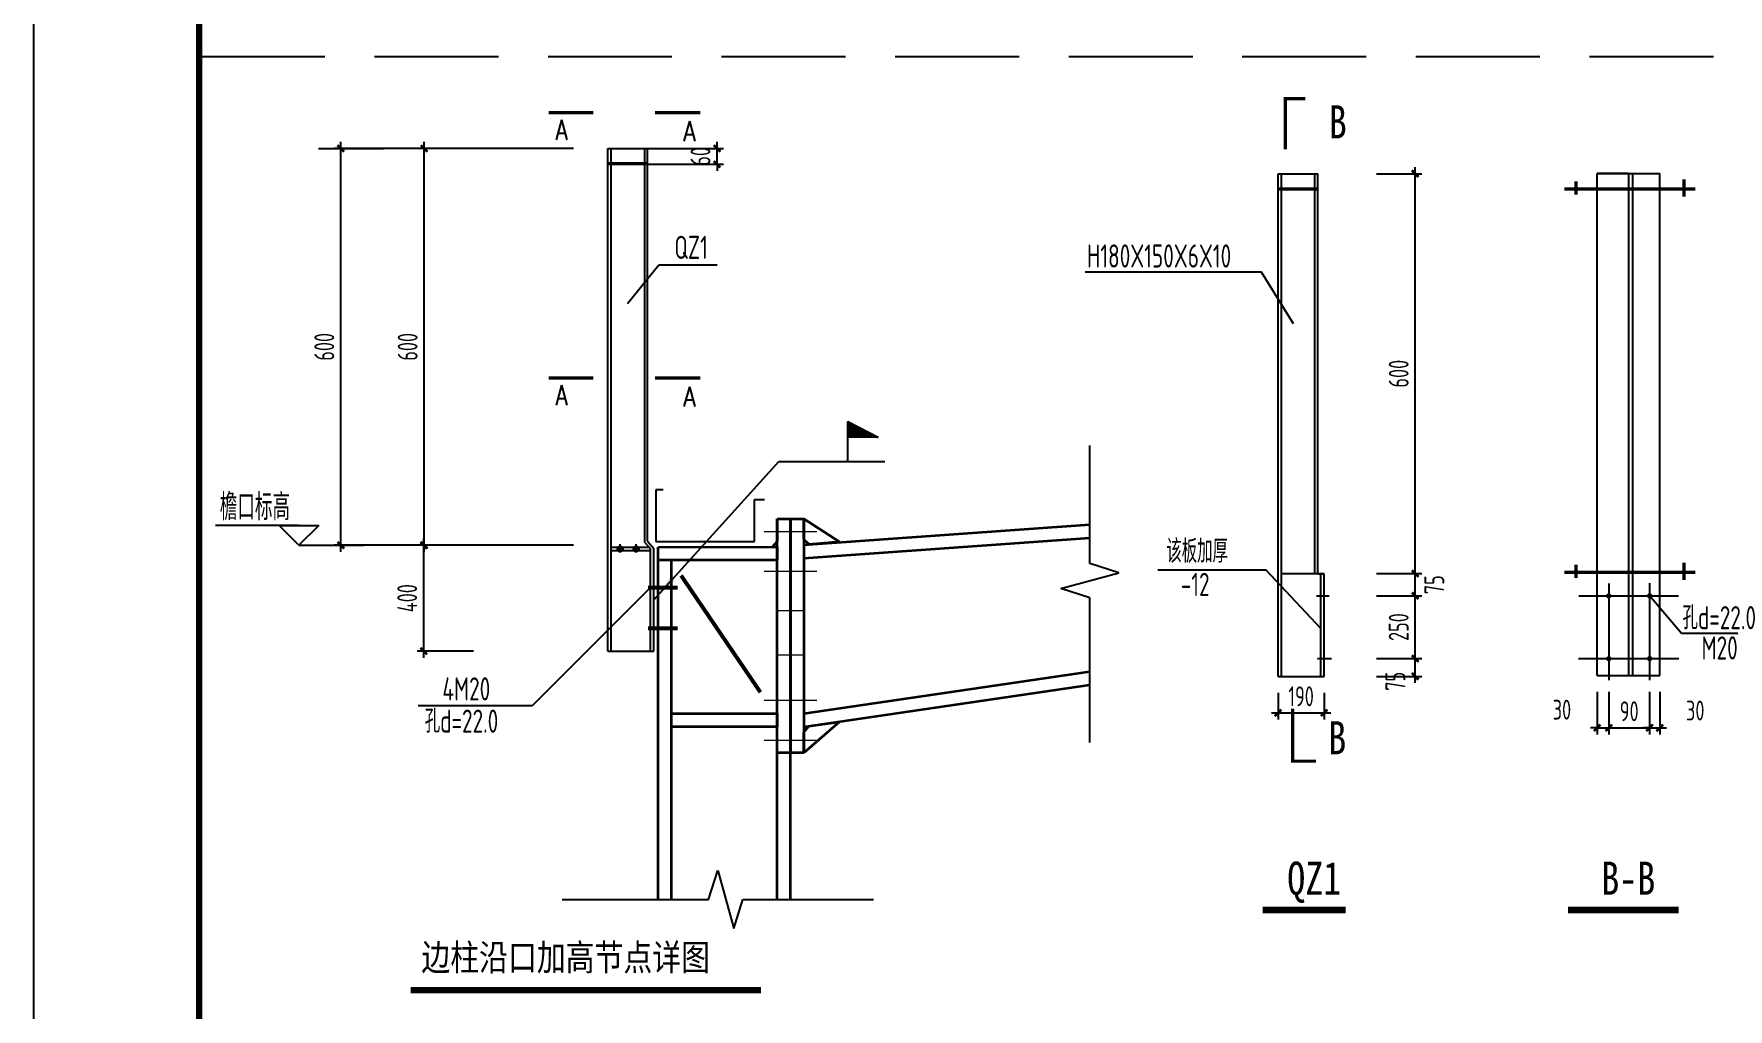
# Model space of a CAD drawing. Header units: millimetres. Extents: x 6950065 to 7140129, y 16284814 to 19754034.
# Drawn here: x 7000560 to 7026182, y 17750601 to 17765346 of the extents above; entities that cross this region are included whole.
import ezdxf
from ezdxf.enums import TextEntityAlignment as Align

# ---------------------------------------------------------------- set-up
doc = ezdxf.new("R2010")
doc.units = ezdxf.units.MM
doc.header["$LTSCALE"] = 1500
doc.header["$MEASUREMENT"] = 0
doc.linetypes.add('DASH', pattern=[0.35, 0.25, -0.1])
doc.layers.get('Defpoints').update_dxf_attribs({"color": 1})
for name, color, linetype, lineweight in [('10', 7, 'Continuous', 35), ('112', 9, 'Continuous', 18), ('12', 2, 'Continuous', 35), ('15', 3, 'Continuous', 35)]:
    doc.layers.add(name, color=color, linetype=linetype, lineweight=lineweight)
for name, color, linetype in [('C型钢', 6, 'Continuous'), ('OTHER', 7, 'Continuous'), ('PUB_DIM', 161, 'Continuous'), ('PUB_TEXT', 7, 'Continuous'), ('TK', 4, 'Continuous'), ('水平支撑', 4, 'Continuous'), ('综合布线', 6, 'Continuous')]:
    doc.layers.add(name, color=color, linetype=linetype)
doc.styles.add('-宋体', font='', dxfattribs={"width": 0.8})
doc.styles.add('DIM_FONT', font='SIMPLEX', dxfattribs={"width": 0.7, "bigfont": 'GBCBIG'})
doc.styles.add('TSSD_Dimension', font='Tssdeng.shx', dxfattribs={"width": 0.7, "bigfont": 'hztxt.shx'})
doc.styles.add('TSSD_REIN', font='tssdeng.shx', dxfattribs={"width": 0.7, "bigfont": 'tssdchn.shx'})
doc.styles.get('-宋体').set_extended_font_data('SimSun')
doc.dimstyles.new('TSSD_20_100', dxfattribs={"dimtxt": 300, "dimasz": 100, "dimexe": 100, "dimexo": 250, "dimgap": 100, "dimtad": 1, "dimdec": 0, "dimlfac": 0.2, "dimzin": 0, "dimdsep": 46, "dimtxsty": 'TSSD_Dimension', "dimblk": 'ARCHTICK', "dimcen": 0, "dimdle": 100, "dimclrt": 7, "dimadec": 0, "dimazin": 0, "dimtfac": 1, "dimtdec": 0, "dimtix": 1, "dimtmove": 2, "dimatfit": 3, "dimfxl": 0, "dimtolj": 1, "dimtzin": 0, "dimarcsym": 0})

# ---------------------------------------------------------------- blocks, each defined once
blk = doc.blocks.new('_ArchTick')
at = {"color": 0, "linetype": 'ByBlock', "const_width": 0.4}
blk.add_lwpolyline([(-0.5, -0.5), (0.5, 0.5)], dxfattribs=at)
blk = doc.blocks.new('*D1437')
at = {"layer": 'Defpoints', "color": 0}
for p in [(7020613, 17763232), (7021450, 17763232), (7020613, 17757185)]:
    blk.add_point(p, dxfattribs=at)
at = {"layer": 'PUB_DIM', "color": 0, "lineweight": -2}
for p, q in [((7020863, 17763232), (7021550, 17763232)), ((7021450, 17757085), (7021450, 17763332)), ((7020863, 17757185), (7021550, 17757185))]:
    blk.add_line(p, q, dxfattribs=at)
at = {"layer": 'PUB_DIM', "color": 0, "lineweight": -2, "xscale": 100, "yscale": 100, "zscale": 100}
for p, rotation in [((7021450, 17763232), 90), ((7021450, 17757185), 270)]:
    blk.add_blockref('_ArchTick', p, dxfattribs=dict(at, rotation=rotation))
at = {"layer": 'PUB_DIM', "color": 7, "insert": (7021200, 17760208), "char_height": 300, "attachment_point": 5, "rotation": 90, "style": 'TSSD_Dimension'}
blk.add_mtext('\\A1;600', dxfattribs=at)
blk = doc.blocks.new('*D1223')
at = {"layer": 'Defpoints', "color": 0}
for p in [(7005202, 17763614), (7007202, 17763614), (7007202, 17757614)]:
    blk.add_point(p, dxfattribs=at)
at = {"layer": 'PUB_DIM', "color": 0, "lineweight": -2}
for p, q in [((7006952, 17763614), (7005102, 17763614)), ((7005202, 17757514), (7005202, 17763714)), ((7006952, 17757614), (7005102, 17757614))]:
    blk.add_line(p, q, dxfattribs=at)
at = {"layer": 'PUB_DIM', "color": 0, "lineweight": -2, "xscale": 100, "yscale": 100, "zscale": 100}
for p, rotation in [((7005202, 17763614), 90), ((7005202, 17757614), 270)]:
    blk.add_blockref('_ArchTick', p, dxfattribs=dict(at, rotation=rotation))
at = {"layer": 'PUB_DIM', "color": 7, "insert": (7004952, 17760614), "char_height": 300, "attachment_point": 5, "rotation": 90, "style": 'TSSD_Dimension'}
blk.add_mtext('\\A1;600', dxfattribs=at)
blk = doc.blocks.new('*D1224')
at = {"layer": 'Defpoints', "color": 0}
for p in [(7006463, 17763614), (7008969, 17763614), (7008969, 17757614)]:
    blk.add_point(p, dxfattribs=at)
at = {"layer": 'PUB_DIM', "color": 0, "lineweight": -2}
for p, q in [((7008719, 17763614), (7006363, 17763614)), ((7006463, 17757514), (7006463, 17763714)), ((7008719, 17757614), (7006363, 17757614))]:
    blk.add_line(p, q, dxfattribs=at)
at = {"layer": 'PUB_DIM', "color": 0, "lineweight": -2, "xscale": 100, "yscale": 100, "zscale": 100}
for p, rotation in [((7006463, 17763614), 90), ((7006463, 17757614), 270)]:
    blk.add_blockref('_ArchTick', p, dxfattribs=dict(at, rotation=rotation))
at = {"layer": 'PUB_DIM', "color": 7, "insert": (7006213, 17760614), "char_height": 300, "attachment_point": 5, "rotation": 90, "style": 'TSSD_Dimension'}
blk.add_mtext('\\A1;600', dxfattribs=at)
blk = doc.blocks.new('*D989')
at = {"layer": 'Defpoints', "color": 0}
for p in [(7020613, 17755902), (7021450, 17755902), (7020613, 17755632)]:
    blk.add_point(p, dxfattribs=at)
at = {"layer": 'PUB_DIM', "color": 0, "lineweight": -2}
for p, q in [((7021450, 17755532), (7021450, 17756002)), ((7020863, 17755902), (7021550, 17755902)), ((7020863, 17755632), (7021550, 17755632))]:
    blk.add_line(p, q, dxfattribs=at)
at = {"layer": 'PUB_DIM', "color": 0, "lineweight": -2, "xscale": 100, "yscale": 100, "zscale": 100}
for p, rotation in [((7021450, 17755902), 90), ((7021450, 17755632), 270)]:
    blk.add_blockref('_ArchTick', p, dxfattribs=dict(at, rotation=rotation))
at = {"layer": 'PUB_DIM', "color": 7, "insert": (7021150, 17755557), "char_height": 300, "attachment_point": 5, "rotation": 90, "style": 'TSSD_Dimension'}
blk.add_mtext('\\A1;75', dxfattribs=at)
blk = doc.blocks.new('*D990')
at = {"layer": 'Defpoints', "color": 0}
for p in [(7006456, 17757614), (7007456, 17757614), (7007456, 17756014)]:
    blk.add_point(p, dxfattribs=at)
at = {"layer": 'PUB_DIM', "color": 0, "lineweight": -2}
for p, q in [((7006456, 17755914), (7006456, 17757714)), ((7007206, 17757614), (7006356, 17757614)), ((7007206, 17756014), (7006356, 17756014))]:
    blk.add_line(p, q, dxfattribs=at)
at = {"layer": 'PUB_DIM', "color": 0, "lineweight": -2, "xscale": 100, "yscale": 100, "zscale": 100}
for p, rotation in [((7006456, 17757614), 90), ((7006456, 17756014), 270)]:
    blk.add_blockref('_ArchTick', p, dxfattribs=dict(at, rotation=rotation))
at = {"layer": 'PUB_DIM', "color": 7, "insert": (7006206, 17756814), "char_height": 300, "attachment_point": 5, "rotation": 90, "style": 'TSSD_Dimension'}
blk.add_mtext('\\A1;400', dxfattribs=at)
blk = doc.blocks.new('*D991')
at = {"layer": 'Defpoints', "color": 0}
for p in [(7020613, 17756851), (7021450, 17756851), (7020613, 17755902)]:
    blk.add_point(p, dxfattribs=at)
at = {"layer": 'PUB_DIM', "color": 0, "lineweight": -2}
for p, q in [((7021450, 17755802), (7021450, 17756951)), ((7020863, 17756851), (7021550, 17756851)), ((7020863, 17755902), (7021550, 17755902))]:
    blk.add_line(p, q, dxfattribs=at)
at = {"layer": 'PUB_DIM', "color": 0, "lineweight": -2, "xscale": 100, "yscale": 100, "zscale": 100}
for p, rotation in [((7021450, 17756851), 90), ((7021450, 17755902), 270)]:
    blk.add_blockref('_ArchTick', p, dxfattribs=dict(at, rotation=rotation))
at = {"layer": 'PUB_DIM', "color": 7, "insert": (7021200, 17756377), "char_height": 300, "attachment_point": 5, "rotation": 90, "style": 'TSSD_Dimension'}
blk.add_mtext('\\A1;250', dxfattribs=at)
blk = doc.blocks.new('*D992')
at = {"layer": 'Defpoints', "color": 0}
for p in [(7024201, 17755646), (7024377, 17755646), (7024377, 17754854)]:
    blk.add_point(p, dxfattribs=at)
at = {"layer": 'PUB_DIM', "color": 0, "lineweight": -2}
for p, q in [((7024201, 17755396), (7024201, 17754754)), ((7024377, 17755396), (7024377, 17754754)), ((7024201, 17754854), (7024101, 17754854)), ((7024201, 17754854), (7024377, 17754854)), ((7024377, 17754854), (7024477, 17754854))]:
    blk.add_line(p, q, dxfattribs=at)
at = {"layer": 'PUB_DIM', "color": 0, "lineweight": -2, "xscale": 100, "yscale": 100, "zscale": 100}
blk.add_blockref('_ArchTick', (7024201, 17754854), dxfattribs=at)
at = {"layer": 'PUB_DIM', "color": 0, "lineweight": -2, "xscale": 100, "yscale": 100, "zscale": 100, "rotation": 180}
blk.add_blockref('_ArchTick', (7024377, 17754854), dxfattribs=at)
at = {"layer": 'PUB_DIM', "color": 7, "insert": (7023669, 17755128), "char_height": 300, "attachment_point": 5, "style": 'TSSD_Dimension'}
blk.add_mtext('\\A1;30', dxfattribs=at)
blk = doc.blocks.new('*D993')
at = {"layer": 'Defpoints', "color": 0}
for p in [(7019376, 17755631), (7020072, 17755632), (7020073, 17755080)]:
    blk.add_point(p, dxfattribs=at)
at = {"layer": 'PUB_DIM', "color": 0, "lineweight": -2}
for p, q in [((7019376, 17755381), (7019376, 17754980)), ((7020072, 17755382), (7020073, 17754980)), ((7019276, 17755079), (7020173, 17755080))]:
    blk.add_line(p, q, dxfattribs=at)
at = {"layer": 'PUB_DIM', "color": 0, "lineweight": -2, "xscale": 100, "yscale": 100, "zscale": 100}
for p, rotation in [((7019376, 17755080), 180.0607054437042), ((7020073, 17755080), 0.06070544370420723)]:
    blk.add_blockref('_ArchTick', p, dxfattribs=dict(at, rotation=rotation))
at = {"layer": 'PUB_DIM', "color": 7, "insert": (7019724, 17755330), "char_height": 300, "attachment_point": 5, "rotation": 0.0607, "style": 'TSSD_Dimension'}
blk.add_mtext('\\A1;190', dxfattribs=at)
blk = doc.blocks.new('*D994')
at = {"layer": 'Defpoints', "color": 0}
for p in [(7024377, 17755646), (7024995, 17755646), (7024995, 17754854)]:
    blk.add_point(p, dxfattribs=at)
at = {"layer": 'PUB_DIM', "color": 0, "lineweight": -2}
for p, q in [((7024377, 17755396), (7024377, 17754754)), ((7024995, 17755396), (7024995, 17754754)), ((7024277, 17754854), (7025095, 17754854))]:
    blk.add_line(p, q, dxfattribs=at)
at = {"layer": 'PUB_DIM', "color": 0, "lineweight": -2, "xscale": 100, "yscale": 100, "zscale": 100, "rotation": 180}
blk.add_blockref('_ArchTick', (7024377, 17754854), dxfattribs=at)
at = {"layer": 'PUB_DIM', "color": 0, "lineweight": -2, "xscale": 100, "yscale": 100, "zscale": 100}
blk.add_blockref('_ArchTick', (7024995, 17754854), dxfattribs=at)
at = {"layer": 'PUB_DIM', "color": 7, "insert": (7024686, 17755104), "char_height": 300, "attachment_point": 5, "style": 'TSSD_Dimension'}
blk.add_mtext('\\A1;90', dxfattribs=at)
blk = doc.blocks.new('*D995')
at = {"layer": 'Defpoints', "color": 0}
for p in [(7024995, 17755646), (7025148, 17755646), (7025148, 17754854)]:
    blk.add_point(p, dxfattribs=at)
at = {"layer": 'PUB_DIM', "color": 0, "lineweight": -2}
for p, q in [((7024995, 17755396), (7024995, 17754754)), ((7025148, 17755396), (7025148, 17754754)), ((7024995, 17754854), (7024895, 17754854)), ((7024995, 17754854), (7025148, 17754854)), ((7025148, 17754854), (7025248, 17754854))]:
    blk.add_line(p, q, dxfattribs=at)
at = {"layer": 'PUB_DIM', "color": 0, "lineweight": -2, "xscale": 100, "yscale": 100, "zscale": 100}
blk.add_blockref('_ArchTick', (7024995, 17754854), dxfattribs=at)
at = {"layer": 'PUB_DIM', "color": 0, "lineweight": -2, "xscale": 100, "yscale": 100, "zscale": 100, "rotation": 180}
blk.add_blockref('_ArchTick', (7025148, 17754854), dxfattribs=at)
at = {"layer": 'PUB_DIM', "color": 7, "insert": (7025685, 17755115), "char_height": 300, "attachment_point": 5, "style": 'TSSD_Dimension'}
blk.add_mtext('\\A1;30', dxfattribs=at)
blk = doc.blocks.new('_ARROW')
blk.add_solid([(0, 0), (-1, 0.1), (-1, -0.1)])
blk = doc.blocks.new('*D996')
at = {"layer": 'Defpoints', "color": 0}
for p in [(7020613, 17757185), (7021450, 17757185), (7020613, 17756851)]:
    blk.add_point(p, dxfattribs=at)
at = {"layer": 'PUB_DIM', "color": 0, "lineweight": -2}
for p, q in [((7021450, 17756751), (7021450, 17757285)), ((7020863, 17757185), (7021550, 17757185)), ((7020863, 17756851), (7021550, 17756851))]:
    blk.add_line(p, q, dxfattribs=at)
at = {"layer": 'PUB_DIM', "color": 0, "lineweight": -2, "xscale": 100, "yscale": 100, "zscale": 100}
for p, rotation in [((7021450, 17757185), 90), ((7021450, 17756851), 270)]:
    blk.add_blockref('_ArchTick', p, dxfattribs=dict(at, rotation=rotation))
at = {"layer": 'PUB_DIM', "color": 7, "insert": (7021738, 17757018), "char_height": 300, "attachment_point": 5, "rotation": 90, "style": 'TSSD_Dimension'}
blk.add_mtext('\\A1;75', dxfattribs=at)
blk = doc.blocks.new('*D997')
at = {"layer": 'Defpoints', "color": 0}
for p in [(7009377, 17763614), (7010891, 17763614), (7009377, 17763374)]:
    blk.add_point(p, dxfattribs=at)
at = {"layer": 'PUB_DIM', "color": 0, "lineweight": -2}
for p, q in [((7009627, 17763614), (7010991, 17763614)), ((7010891, 17763614), (7010891, 17763714)), ((7010891, 17763374), (7010891, 17763614)), ((7009627, 17763374), (7010991, 17763374)), ((7010891, 17763374), (7010891, 17763274))]:
    blk.add_line(p, q, dxfattribs=at)
at = {"layer": 'PUB_DIM', "color": 0, "lineweight": -2, "xscale": 100, "yscale": 100, "zscale": 100}
for p, rotation in [((7010891, 17763614), 270), ((7010891, 17763374), 90)]:
    blk.add_blockref('_ArchTick', p, dxfattribs=dict(at, rotation=rotation))
at = {"layer": 'PUB_DIM', "color": 7, "insert": (7010641, 17763494), "char_height": 300, "attachment_point": 5, "rotation": 90, "style": 'TSSD_Dimension'}
blk.add_mtext('\\A1;60', dxfattribs=at)
blk = doc.blocks.new('GeYuanFrame_76101748', base_point=(20.09, 4.53))
at = {"layer": 'TK'}
blk.add_lwpolyline([(20.09, 4.53), (20.09, 598.53), (861.09, 598.53), (861.09, 4.53)], close=True, dxfattribs=at)
at = {"layer": 'TK', "const_width": 1}
blk.add_lwpolyline([(45.09, 588.53), (851.09, 588.53), (851.09, 14.53), (45.09, 14.53)], close=True, dxfattribs=at)

msp = doc.modelspace()

# ---------------------------------------------------------------- hatches: boundary and pattern name
at = {"layer": 'PUB_TEXT'}
h = msp.add_hatch(dxfattribs=at)
h.set_pattern_fill('ANSI31', color=256, scale=1.6, style=0)
h.set_pattern_definition([(45, (6940919.96796, 17566095.02343), (-0.14142135624, 0.14142135624), [])])
h.paths.add_polyline_path([(7012868.8, 17759247), (7013326.8, 17759247), (7012868.8, 17759487)])

# ---------------------------------------------------------------- linework, layer by layer
at = {"layer": '10'}
for p, q in [((7009841.2, 17763384, 400), (7009241.2, 17763384, 400)), ((7009841.2, 17763374.4, 400), (7009241.2, 17763374.4, 400)), ((7019975.6, 17763001.5, 400), (7019375.6, 17763001.5, 400)), ((7019975.6, 17762992, 400), (7019375.6, 17762992, 400))]:
    msp.add_line(p, q, dxfattribs=at)
at = {"layer": '112', "color": 2}
for p, q in [((7011602.3, 17757821.4, 400), (7012402.3, 17757821.4, 400)), ((7011602.3, 17757220.8, 400), (7012402.3, 17757220.8, 400)), ((7011602.3, 17755271.8, 400), (7012402.3, 17755271.8, 400)), ((7011602.3, 17754669.8, 400), (7012402.3, 17754669.8, 400))]:
    msp.add_line(p, q, dxfattribs=at)
at = {"layer": '112', "color": 1}
for p, q in [((7011802.3, 17757821.4, 400), (7012202.3, 17757821.4, 400)), ((7011802.3, 17757220.8, 400), (7012202.3, 17757220.8, 400)), ((7011802.3, 17756628, 400), (7012202.3, 17756628, 400)), ((7011802.3, 17755955.7, 400), (7012202.3, 17755955.7, 400)), ((7011802.3, 17755271.8, 400), (7012202.3, 17755271.8, 400)), ((7011802.3, 17754669.8, 400), (7012202.3, 17754669.8, 400))]:
    msp.add_line(p, q, dxfattribs=at)
at = {"layer": '12'}
for p, q in [((7011802.3, 17754475.8, 400), (7011802.3, 17758015.5, 400)), ((7011802.3, 17758015.5, 400), (7012002.3, 17758015.5, 400)), ((7011802.3, 17757983.5, 400), (7011802.3, 17757669.4, 400)), ((7012002.3, 17754475.8, 400), (7012002.3, 17758015.5, 400)), ((7012002.3, 17758015.5, 400), (7012002.3, 17754475.8, 400)), ((7012002.3, 17758015.5, 400), (7012202.3, 17758015.5, 400)), ((7012202.3, 17758015.5, 400), (7012202.3, 17754475.8, 400)), ((7012202.3, 17757701.4, 400), (7012202.3, 17758015.5, 400)), ((7012202.3, 17758015.5, 400), (7012744.6, 17757664.8, 400)), ((7012282.1, 17757627.8, 400), (7012202.3, 17757701.4, 400)), ((7010002.3, 17757587.8, 400), (7011802.3, 17757589.4, 400)), ((7010002.3, 17757387.2, 400), (7010002.3, 17757587.8, 400)), ((7011802.3, 17757669.4, 400), (7011722.6, 17757583.1, 400)), ((7011802.3, 17757589.4, 400), (7011802.3, 17757388.8, 400)), ((7012744.6, 17757664.8, 400), (7012282.1, 17757627.8, 400)), ((7011802.3, 17757388.8, 400), (7010002.3, 17757387.2, 400)), ((7010202.3, 17754870.8, 400), (7010202.3, 17755070.8, 400)), ((7010202.3, 17755070.8, 400), (7011802.3, 17755070.8, 400)), ((7011802.3, 17755070.8, 400), (7011802.3, 17754870.8, 400)), ((7012741.2, 17754944.6, 400), (7012202.3, 17754475.8, 400)), ((7012281.6, 17754880.8, 400), (7012741.2, 17754944.6, 400)), ((7011802.3, 17754870.8, 400), (7010202.3, 17754870.8, 400)), ((7012202.3, 17754789.8, 400), (7012281.6, 17754880.8, 400)), ((7012202.3, 17754475.8, 400), (7012202.3, 17754789.8, 400)), ((7012002.3, 17754475.8, 400), (7011802.3, 17754475.8, 400)), ((7012202.3, 17754475.8, 400), (7012002.3, 17754475.8, 400))]:
    msp.add_line(p, q, dxfattribs=at)
at = {"layer": '15'}
for p, q in [((7012202.3, 17757621.4, 400), (7016528.1, 17757928.5, 400)), ((7012202.3, 17757420.8, 400), (7016528.1, 17757727.8, 400)), ((7010002.3, 17752268.3, 400), (7010002.3, 17757387.2, 400)), ((7010202.3, 17752268.3, 400), (7010202.3, 17757403.2, 400)), ((7012202.3, 17755071.8, 400), (7016528.1, 17755706.6, 400)), ((7012202.3, 17754869.8, 400), (7016528.1, 17755504.6, 400)), ((7011802.3, 17752257.7, 400), (7011802.3, 17754475.8, 400)), ((7012002.3, 17752257.7, 400), (7012002.3, 17754475.8, 400))]:
    msp.add_line(p, q, dxfattribs=at)
at = {"layer": 'OTHER'}
for p, q in [((7016528.1, 17757339.3), (7016528.1, 17759120.9)), ((7016088.1, 17756959.3), (7016968.1, 17757199.3)), ((7016968.1, 17757199.3), (7016528.1, 17757339.3)), ((7016528.1, 17756819.3), (7016088.1, 17756959.3)), ((7016528.1, 17754631.8), (7016528.1, 17756819.3)), ((7010763, 17752257.7), (7010903, 17752697.7)), ((7010903, 17752697.7), (7011143, 17751817.7)), ((7008546.9, 17752257.7), (7010763, 17752257.7)), ((7011143, 17751817.7), (7011283, 17752257.7)), ((7011283, 17752257.7), (7013255.4, 17752257.7))]:
    msp.add_line(p, q, dxfattribs=at)
at = {"layer": 'PUB_DIM'}
for p, q in [((7004862.5, 17763614.4, 400), (7005847.8, 17763614.4, 400)), ((7004568, 17757914.4), (7003305.1, 17757914.4)), ((7004568, 17757614.4), (7004268, 17757914.4)), ((7004268, 17757914.4), (7004868, 17757914.4)), ((7004868, 17757914.4), (7004568, 17757614.4)), ((7004568, 17757614.4), (7005553.2, 17757614.4)), ((7020072, 17757184.5), (7019426.2, 17757184.5))]:
    msp.add_line(p, q, dxfattribs=at)
at = {"layer": 'PUB_DIM', "const_width": 50}
for points in [[(7008344.5, 17764154.2), (7009019.9, 17764154.2)], [(7010637.4, 17764154.2), (7009951.6, 17764154.2)], [(7008344.5, 17760141.6), (7009019.9, 17760141.6)], [(7010637.4, 17760141.6), (7009951.6, 17760141.6)]]:
    msp.add_lwpolyline(points, dxfattribs=at)
at = {"layer": 'PUB_DIM'}
msp.add_lwpolyline([(7009937.6, 17756790.7), (7010405.9, 17757308.3)], dxfattribs=at)
at = {"layer": 'PUB_TEXT'}
for p, q in [((7012868.8, 17758879), (7012868.8, 17759487)), ((7012868.8, 17759487), (7013326.8, 17759247)), ((7013326.8, 17759247), (7012868.8, 17759247)), ((7009937.6, 17756790.7), (7011827.2, 17758879)), ((7011827.2, 17758879), (7013430.9, 17758879)), ((7009887, 17756974.8), (7008094.3, 17755184.5)), ((7008094.3, 17755184.5), (7006371, 17755184.5))]:
    msp.add_line(p, q, dxfattribs=at)
at = {"layer": '水平支撑'}
for p, q in [((7009241.2, 17757604.3), (7009241.2, 17763614.4)), ((7009241.2, 17763614.4), (7009841.2, 17763614.4)), ((7009291.8, 17757612.4), (7009291.8, 17763614.4)), ((7009799.1, 17757654.2), (7009799.1, 17763614.4)), ((7009841.2, 17757674.4), (7009841.2, 17763614.4)), ((7019375.6, 17757221.9), (7019375.6, 17763232)), ((7019375.6, 17763232), (7019975.6, 17763232)), ((7019426.2, 17757229.9), (7019426.2, 17763232)), ((7019933.5, 17757184.5), (7019933.5, 17763232)), ((7019975.6, 17757184.5), (7019975.6, 17763232)), ((7024200.9, 17755645.7), (7024200.9, 17763234.7)), ((7024674.2, 17763234.7), (7024200.9, 17763234.7)), ((7024200.9, 17763234.7), (7025147.5, 17763234.7)), ((7024674.2, 17763234.7), (7024674.2, 17755645.7)), ((7024736, 17763234.7), (7024736, 17755645.7)), ((7025147.5, 17755645.7), (7025147.5, 17763234.7)), ((7009535.7, 17761271.1), (7010009.7, 17761855.4)), ((7010009.7, 17761855.4), (7010894.6, 17761855.4)), ((7019123.9, 17761743.7), (7016459.6, 17761743.7)), ((7019609.8, 17760960.8), (7019123.9, 17761743.7)), ((7010075.8, 17758450.5), (7009963.7, 17758450.5)), ((7009963.7, 17758450.5), (7009963.7, 17757670.4)), ((7011455.7, 17757670.4), (7011455.7, 17758304)), ((7011455.7, 17758304), (7011610.9, 17758304)), ((7009241.2, 17756014.4), (7009241.2, 17757604.3)), ((7009291.8, 17756014.4), (7009291.8, 17757612.4)), ((7009291.8, 17757586.9), (7009861.3, 17757586.9)), ((7009291.8, 17757533.8), (7009887, 17757533.8)), ((7009377.9, 17757560.1), (7009474.2, 17757560.1)), ((7009426, 17757503.5), (7009426, 17757631.9)), ((7009618.4, 17757560.1), (7009714.7, 17757560.1)), ((7009666.6, 17757503.5), (7009666.6, 17757631.9)), ((7009799.1, 17757654.2), (7009887, 17757559)), ((7009841.2, 17757674.4), (7009937.6, 17757567)), ((7009887, 17756014.4), (7009887, 17757559)), ((7009937.6, 17756014.4), (7009937.6, 17757567)), ((7009963.7, 17757670.4), (7011455.7, 17757670.4)), ((7019195.1, 17757235.6), (7017555.5, 17757235.6)), ((7020021.4, 17756354), (7019195.1, 17757235.6)), ((7019375.6, 17755632), (7019375.6, 17757221.9)), ((7019426.2, 17755632), (7019426.2, 17757229.9)), ((7019975.6, 17757184.5), (7020072, 17757184.5)), ((7020021.4, 17755632), (7020021.4, 17757184.5)), ((7020072, 17755632), (7020072, 17757184.5)), ((7024376.8, 17757036.6), (7024376.8, 17755576.8)), ((7024995.1, 17757040), (7024995.1, 17755576.8)), ((7023922.4, 17756849.2), (7025429.8, 17756849.2)), ((7024997.2, 17756852), (7025474.6, 17756286.1)), ((7025474.6, 17756286.1), (7026849.9, 17756286.1)), ((7009241.2, 17756014.4, 400), (7009937.6, 17756014.4)), ((7023918.7, 17755899.6), (7025435.1, 17755899.6)), ((7019375.6, 17755632, 400), (7020072, 17755632)), ((7024200.9, 17755645.7), (7025147.5, 17755645.7))]:
    msp.add_line(p, q, dxfattribs=at)
for points, const_width in [([(7019787.5, 17764365.7), (7019487.1, 17764365.7), (7019487.1, 17763601.6)], 50), ([(7023879.7, 17763117.2), (7023879.7, 17762915)], 50), ([(7025512.6, 17763146.1), (7025512.6, 17762886.1)], 50), ([(7023706.3, 17763001.7), (7025686, 17763001.7)], 50), ([(7023706.3, 17757204.7), (7025686, 17757204.7)], 50), ([(7023879.7, 17757320.2), (7023879.7, 17757118)], 50), ([(7025512.6, 17757349.1), (7025512.6, 17757089.2)], 50), ([(7009845.4, 17756974.8), (7010298.2, 17756974.8)], 60), ([(7010348, 17757156.5), (7011547.6, 17755390.8)], 60), ([(7009845.4, 17756356.3), (7010298.2, 17756356.3)], 60), ([(7019596.3, 17755141.4), (7019596.3, 17754349.9), (7019951.3, 17754349.9)], 50), ([(7019143.4, 17752098), (7020395.8, 17752098)], 100), ([(7023761.2, 17752098), (7025436.2, 17752098)], 100), ([(7006255.6, 17750887.7), (7011556.9, 17750887.7)], 100)]:
    msp.add_lwpolyline(points, dxfattribs=dict(at, const_width=const_width))
for points in [[(7019959.1, 17756851.4), (7020146.3, 17756851.4)], [(7019973.5, 17755901.6), (7020182.3, 17755901.6)]]:
    msp.add_lwpolyline(points, dxfattribs=at)
at = {"layer": '水平支撑', "const_width": 39.8}
for points in [[(7024356.7, 17756849.2, 1), (7024396.9, 17756849.2, 1)], [(7024975, 17756849.2, 1), (7025015.3, 17756849.2, 1)], [(7024356.7, 17755899.6, 1), (7024396.9, 17755899.6, 1)], [(7024975, 17755899.6, 1), (7025015.3, 17755899.6, 1)]]:
    msp.add_lwpolyline(points, format="xyb", close=True, dxfattribs=at)
at = {"layer": '水平支撑'}
for centre in [(7009426.3, 17757557.6), (7009668.5, 17757557.6)]:
    msp.add_circle(centre, 42.3, dxfattribs=at)
at = {"layer": '综合布线', "linetype": 'DASH', "ltscale": 5}
msp.add_line((7003085, 17765002), (7076685, 17765002), dxfattribs=at)

# ---------------------------------------------------------------- block references
at = {"layer": 'C型钢', "color": 3, "xscale": 100, "yscale": 100, "zscale": 100}
msp.add_blockref('GeYuanFrame_76101748', (7000559.9, 17736100.1), dxfattribs=at)
at = {"layer": 'PUB_DIM', "xscale": 420.0000000002464, "yscale": 420, "zscale": 420.0000000002464, "rotation": 227.859785778621}
msp.add_blockref('_ARROW', (7009937.6, 17756790.7), dxfattribs=at)

# ---------------------------------------------------------------- texts
at = {"layer": 'PUB_DIM'}
for s, height, style, width, p in [('A', 300, 'DIM_FONT', 0.8, (7008539.8, 17763894.9)), ('A', 300, 'DIM_FONT', 0.8, (7010473.6, 17763874)), ('A', 300, 'DIM_FONT', 0.8, (7008539.8, 17759882.3)), ('A', 300, 'DIM_FONT', 0.8, (7010473.6, 17759861.4)), ('檐口标高', 400, 'TSSD_REIN', 0.7, (7003902.8, 17758214.4))]:
    msp.add_text(s, height=height, dxfattribs=dict(at, style=style, width=width)).set_placement(p, align=Align.MIDDLE)
at = {"layer": 'PUB_TEXT'}
for s, height, style, width, p in [('B', 500, '-宋体', 0.8, (7020142.5, 17763765.3)), ('QZ1', 350, 'TSSD_REIN', 0.7, (7010246.8, 17761943.2)), ('H180X150X6X10', 350, 'TSSD_REIN', 0.7, (7016485.3, 17761813)), ('该板加厚', 350, 'TSSD_REIN', 0.7, (7017686.1, 17757349.4)), ('-12', 350, 'TSSD_REIN', 0.7, (7017904.3, 17756847)), ('孔d=22.0', 350, 'TSSD_REIN', 0.7, (7025491.9, 17756344.4)), ('M20', 350, 'TSSD_REIN', 0.7, (7025779.6, 17755886.4)), ('4M20', 350, 'TSSD_REIN', 0.7, (7006738.3, 17755267.4)), ('孔d=22.0', 350, 'TSSD_REIN', 0.7, (7006470.8, 17754780.6)), ('B', 500, '-宋体', 0.8, (7020134.5, 17754453.8)), ('QZ1', 500, '-宋体', 0.8, (7019514.3, 17752329.8)), ('B-B', 500, '-宋体', 0.8, (7024264.2, 17752329.8)), ('边柱沿口加高节点详图', 400, '-宋体', 0.8, (7006420, 17751183.2))]:
    msp.add_text(s, height=height, dxfattribs=dict(at, style=style, width=width)).set_placement(p)

# ---------------------------------------------------------------- dimensions: what is measured, and where the dimension line sits
at = {"layer": 'PUB_DIM'}
for p1, p2, distance, text, picture, middle in [((7007202.2, 17757614.4), (7007202.2, 17763614.4), 2000, '600', '*D1223', (7004952.2, 17760614.4)), ((7008969.2, 17757614.4), (7008969.2, 17763614.4), 2506.3, '600', '*D1224', (7006212.9, 17760614.4)), ((7009376.9, 17763374.4), (7009376.9, 17763614.4), -1514, '60', '*D997', (7010640.9, 17763494.4)), ((7020613.2, 17757184.5), (7020613.2, 17763232), -837, '600', '*D1437', (7021200.2, 17760208.2)), ((7007455.8, 17756014.4), (7007455.8, 17757614.4), 1000, '400', '*D990', (7006205.8, 17756814.4)), ((7020613.2, 17755901.6), (7020613.2, 17756851.4), -837, '250', '*D991', (7021200.2, 17756376.5)), ((7019375.6, 17755631.2), (7020072, 17755632), -551.7, '190', '*D993', (7019724.1, 17755329.9)), ((7024376.8, 17755645.7), (7024995.1, 17755645.7), -791.4, '90', '*D994', (7024686, 17755104.3))]:
    dim = msp.add_aligned_dim(p1=p1, p2=p2, distance=distance, text=text, dimstyle='TSSD_20_100', dxfattribs=at)
    dim.commit()
    dim.dimension.update_dxf_attribs({"geometry": picture, "text_midpoint": middle})
for base, p1, p2, angle, text, picture, middle in [((7021450.2, 17757184.5), (7020613.2, 17756851.4), (7020613.2, 17757184.5), 90, '75', '*D996', (7021738.2, 17757018)), ((7021450.2, 17755901.6), (7020613.2, 17755632), (7020613.2, 17755901.6), 90, '75', '*D989', (7021150.2, 17755556.5)), ((7024376.8, 17754854.3), (7024200.9, 17755645.7), (7024376.8, 17755645.7), 0, '30', '*D992', (7023668.9, 17755127.8)), ((7025147.5, 17754854.3), (7024995.1, 17755645.7), (7025147.5, 17755645.7), 0, '30', '*D995', (7025685.2, 17755114.5))]:
    dim = msp.add_linear_dim(base=base, p1=p1, p2=p2, angle=angle, text=text, dimstyle='TSSD_20_100', dxfattribs=at)
    dim.commit()
    dim.dimension.update_dxf_attribs({"geometry": picture, "text_midpoint": middle, "dimtype": 129})

doc.saveas('drawing.dxf')
